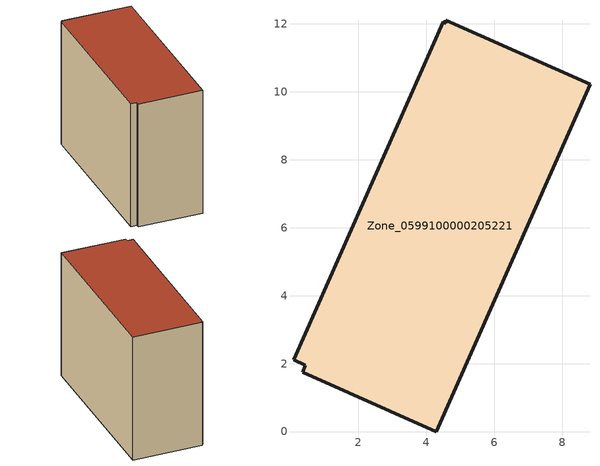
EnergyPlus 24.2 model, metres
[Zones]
Zone_0599100000205221
 floor ground (C_G): 0.36,1.74 0.44,1.95 0.09,2.11 4.5,12.05 4.57,12.02 4.58,12.1 8.81,10.22 4.29,0 z0
 wall outside (C_F): 4.5,12.05 0.09,2.11 0.44,1.95 0.36,1.74 4.29,0 8.81,10.22 4.58,12.1 4.57,12.02 4.5,12.05 z0:8.74
 roof outside (C_R): 4.57,12.02 4.5,12.05 0.09,2.11 0.44,1.95 0.36,1.74 4.29,0 8.81,10.22 4.58,12.1 z8.74
[BUILDING]
Pand.0599100000205221: North Axis=0; Terrain=City; Loads Convergence Tolerance Value=0.04; Temperature Convergence Tolerance Value=0.4; Solar Distribution=FullExterior; Maximum Number of Warmup Days=25; Minimum Number of Warmup Days=1
[Site:Location]
Rotterdam.The.Hague.AP_ZH_NLD Design_Conditions: Latitude=51.96; Longitude=4.45; Time Zone=1; Elevation=-4.5
[SITE:GROUNDTEMPERATURE:BUILDINGSURFACE]
18, 18, 18, 18, 18, 18, 18, 18, 18, 18, 18, 18
[MATERIAL] Thermal Absorptance=0.9; Solar Absorptance=0.7; Visible Absorptance=0.7
Name | Roughness | Thickness | Conductivity | Density | Specific Heat
G.TI.1975-1991 | MediumSmooth | 0.15 | 0.288461 | 540 | 1210
F.TI.1975-1991 | Rough | 0.3 | 0.230769 | 1920 | 840
R.TI.1975-1991 | MediumRough | 0.2 | 0.153846 | 1500 | 1000
[CONSTRUCTION]
C_G: G.TI.1975-1991
C_F: F.TI.1975-1991
C_R: R.TI.1975-1991
[ZONE]
Zone_0599100000205221: Type=1; Multiplier=1; Ceiling Height=Autocalculate; Volume=Autocalculate; Floor Area=autocalculate; Part of Total Floor Area=Yes
[ZONEINFILTRATION:DESIGNFLOWRATE]
Infil_Zone_0599100000205221: Zone or ZoneList or Space or SpaceList=Zone_0599100000205221; Schedule=AlwaysOn; Design Flow Rate Calculation Method=Flow/Area; Flow Rate per Floor Area=0.003; Constant Term Coefficient=1; Temperature Term Coefficient=0; Velocity Term Coefficient=0; Velocity Squared Term Coefficient=0
[HVACTEMPLATE:ZONE:IDEALLOADSAIRSYSTEM]
Zone_0599100000205221: Maximum Heating Supply Air Temperature=50; Minimum Cooling Supply Air Temperature=13; Maximum Heating Supply Air Humidity Ratio=0.0156; Minimum Cooling Supply Air Humidity Ratio=0.0077; Heating Limit=NoLimit; Cooling Limit=NoLimit; Dehumidification Control Type=ConstantSensibleHeatRatio; Cooling Sensible Heat Ratio=0.7; Dehumidification Setpoint=60; Humidification Control Type=None; Humidification Setpoint=30; Outdoor Air Method=None; Outdoor Air Flow Rate per Person=0.00944; Outdoor Air Flow Rate per Zone Floor Area=0; Outdoor Air Flow Rate per Zone=0; Demand Controlled Ventilation Type=None; Outdoor Air Economizer Type=NoEconomizer; Heat Recovery Type=None; Sensible Heat Recovery Effectiveness=0.7; Latent Heat Recovery Effectiveness=0.65
[ZONECONTROL:THERMOSTAT]
ThermostatControl_Zone_0599100000205221: Zone or ZoneList=Zone_0599100000205221; Control Type Schedule=DualSetpointControlType; Control 1=Thermostat_Zone_0599100000205221; Temperature Difference Between Cutout And Setpoint=0
[THERMOSTATSETPOINT:DUALSETPOINT]
Thermostat_Zone_0599100000205221: Heating Setpoint Temperature Schedule=HeatingSetpoint_Zone_0599100000205221; Cooling Setpoint Temperature Schedule=CoolingSetpoint_Zone_0599100000205221
[SCHEDULE:COMPACT]
HeatingSetpoint_Zone_0599100000205221: Through: 12/31, For: AllDays, Until: 24:00, 21
CoolingSetpoint_Zone_0599100000205221: Through: 12/31, For: AllDays, Until: 24:00, 24
DualSetpointControlType: Through: 12/31, For: AllDays, Until: 24:00, 4
AlwaysOn: Through: 12/31, For: AllDays, Until: 24:00, 1
